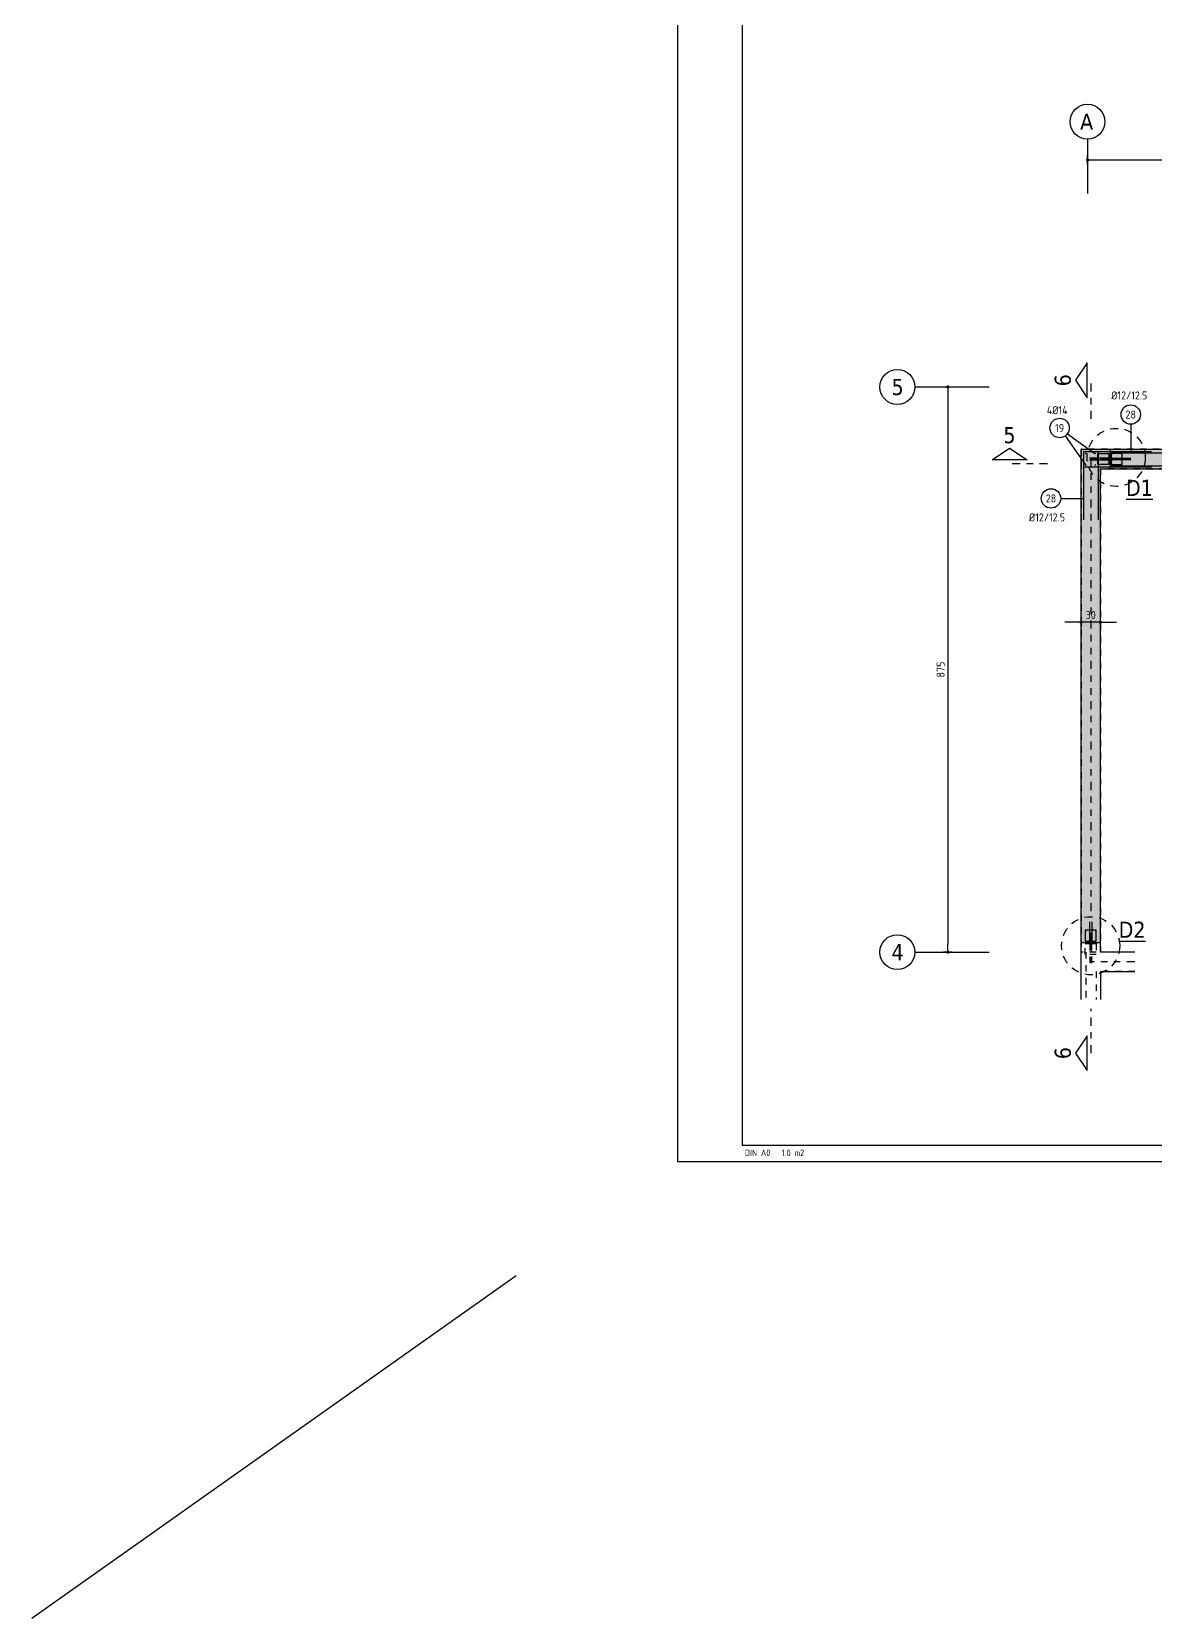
# Model space of a CAD drawing. Extents: x -0.5 to 94.3, y -7.1 to 49.1.
# Drawn here: x -0.5 to 16.9, y -7.07 to 17.49 of the extents above; entities that cross this region are included whole.
import ezdxf
from ezdxf.enums import TextEntityAlignment as Align

# ---------------------------------------------------------------- set-up
doc = ezdxf.new("R2010")
doc.units = 0
doc.header["$LTSCALE"] = 0.5
for name, pattern in [('AUSGEZOGEN', [1000.01, 1000, 0.01]), ('DIVIDE2', [0.625, 0.25, -0.125, 0, -0.125, 0, -0.125]), ('DOT', [0.175, 0.05, -0.125]), ('HIDDEN2', [0.187, 0.125, -0.062]), ('PUNKT', [0.175, 0.05, -0.125]), ('STRICHPUNKT', [1, 0.5, -0.25, 0, -0.25]), ('STRICHPUNKT2', [0.55, 0.25, -0.125, 0.05, -0.125]), ('VERDECKT', [0.375, 0.25, -0.125])]:
    doc.linetypes.add(name, pattern=pattern)
for name, color, linetype in [('1.UG', 7, 'Continuous'), ('ACHSEN', 150, 'Continuous'), ('AFB', 7, 'Continuous'), ('AFU', 7, 'Continuous'), ('BETON', 7, 'Continuous'), ('DETAIL', 7, 'Continuous'), ('DRUEBER', 7, 'Continuous'), ('grau_hell', 7, 'Continuous'), ('grau_mittel', 7, 'Continuous'), ('MASSE', 7, 'Continuous'), ('RAHMEN', 7, 'Continuous'), ('RND', 7, 'Continuous'), ('SCHNITTE', 6, 'STRICHPUNKT'), ('SFP_Achsen', 7, 'Continuous'), ('TEXT', 7, 'Continuous')]:
    doc.layers.add(name, color=color, linetype=linetype)
doc.layers.add('NOPLOT', color=7, linetype='Continuous', plot=False)
doc.styles.add('helv', font='tahoma.ttf')
doc.styles.add('txt', font='isocp.shx')
doc.linetypes.add('AFU_50M', pattern='A,0.45,["/",Standard,S=0.2,R=0,X=-0.01,Y=-0.1],0.07,["/",Standard,S=0.2,R=0,X=-0.01,Y=-0.1],0.45', length=0.97)
doc.dimstyles.new('DOT_I', dxfattribs={"dimscale": 0.5, "dimtxt": 0.25, "dimasz": 0.25, "dimexe": 0.1, "dimexo": 0.3, "dimgap": 0.1, "dimtad": 1, "dimdec": 3, "dimzin": 3, "dimtxsty": 'txt', "dimblk": 'DOT', "dimblk1": 'DOT', "dimblk2": 'DOT', "dimsah": 1, "dimcen": 0.1, "dimse1": 1, "dimse2": 1, "dimazin": 0, "dimtfac": 1, "dimtdec": 4, "dimtix": 1, "dimtmove": 2, "dimatfit": 3, "dimfxl": 0, "dimtvp": 1, "dimtolj": 1, "dimtzin": 0, "dimarcsym": 0})

# ---------------------------------------------------------------- blocks, each defined once
blk = doc.blocks.new('DOT')
at = {"layer": 'MASSE', "color": 7, "linetype": 'Continuous'}
for p, q in [((0, 0), (-1, 0)), ((0, 0.54), (0, -0.54))]:
    blk.add_line(p, q, dxfattribs=at)
at = {"layer": 'MASSE', "color": 7, "linetype": 'Continuous', "const_width": 0.2}
blk.add_lwpolyline([(-0.1, 0, 1), (0.1, 0, 1)], format="xyb", close=True, dxfattribs=at)
blk = doc.blocks.new('*D12')
at = {"layer": 'DEFPOINTS', "color": 0, "linetype": 'AUSGEZOGEN', "transparency": 16777216}
for p in [(15.846, 15.504), (19.596, 15.504), (19.596, 15.504)]:
    blk.add_point(p, dxfattribs=at)
at = {"layer": 'MASSE', "color": 0, "linetype": 'AUSGEZOGEN', "lineweight": -2, "transparency": 16777216}
blk.add_line((15.971, 15.504), (19.471, 15.504), dxfattribs=at)
at = {"layer": 'MASSE', "color": 0, "linetype": 'AUSGEZOGEN', "lineweight": -2, "transparency": 16777216, "xscale": 0.125, "yscale": 0.125, "zscale": 0.125, "rotation": 180}
blk.add_blockref('DOT', (15.846, 15.504), dxfattribs=at)
at = {"layer": 'MASSE', "color": 0, "linetype": 'AUSGEZOGEN', "lineweight": -2, "transparency": 16777216, "xscale": 0.125, "yscale": 0.125, "zscale": 0.125}
blk.add_blockref('DOT', (19.596, 15.504), dxfattribs=at)
at = {"layer": 'MASSE', "color": 0, "linetype": 'AUSGEZOGEN', "transparency": 16777216, "insert": (17.721, 15.617), "char_height": 0.125, "attachment_point": 5, "style": 'txt'}
blk.add_mtext('\\A1;375', dxfattribs=at)
blk = doc.blocks.new('*D16')
at = {"layer": 'DEFPOINTS', "color": 0, "linetype": 'AUSGEZOGEN', "transparency": 16777216}
for p in [(15.746, 8.346), (15.746, 8.346), (16.046, 8.346)]:
    blk.add_point(p, dxfattribs=at)
at = {"layer": 'MASSE', "color": 0, "linetype": 'AUSGEZOGEN', "lineweight": -2, "transparency": 16777216}
for p, q in [((15.621, 8.346), (15.496, 8.346)), ((16.046, 8.346), (15.746, 8.346)), ((16.171, 8.346), (16.296, 8.346))]:
    blk.add_line(p, q, dxfattribs=at)
at = {"layer": 'MASSE', "color": 0, "linetype": 'AUSGEZOGEN', "lineweight": -2, "transparency": 16777216, "xscale": 0.125, "yscale": 0.125, "zscale": 0.125}
blk.add_blockref('DOT', (15.746, 8.346), dxfattribs=at)
at = {"layer": 'MASSE', "color": 0, "linetype": 'AUSGEZOGEN', "lineweight": -2, "transparency": 16777216, "xscale": 0.125, "yscale": 0.125, "zscale": 0.125, "rotation": 180}
blk.add_blockref('DOT', (16.046, 8.346), dxfattribs=at)
at = {"layer": 'MASSE', "color": 0, "linetype": 'AUSGEZOGEN', "transparency": 16777216, "insert": (15.896, 8.458), "char_height": 0.125, "attachment_point": 5, "style": 'txt'}
blk.add_mtext('\\A1;30', dxfattribs=at)
blk = doc.blocks.new('SCHN-1')
at = {"layer": 'SCHNITTE', "color": 5, "linetype": 'Continuous'}
blk.add_lwpolyline([(0.54, 0.125), (0, 0.485), (-0.54, 0.125)], close=True, dxfattribs=at)
at = {"layer": 'SCHNITTE', "color": 6, "linetype": 'Continuous', "style": 'helv'}
blk.add_attdef('SCHN-1', text='', height=0.5, dxfattribs=at).set_placement((0, 0.635), align=Align.CENTER)
blk = doc.blocks.new('*D52')
at = {"layer": 'DEFPOINTS', "color": 0, "linetype": 'AUSGEZOGEN', "transparency": 16777216}
for p in [(13.683, 11.989), (13.683, 3.239), (13.683, 3.239)]:
    blk.add_point(p, dxfattribs=at)
at = {"layer": 'MASSE', "color": 0, "linetype": 'AUSGEZOGEN', "lineweight": -2, "transparency": 16777216}
blk.add_line((13.683, 11.864), (13.683, 3.364), dxfattribs=at)
at = {"layer": 'MASSE', "color": 0, "linetype": 'AUSGEZOGEN', "lineweight": -2, "transparency": 16777216, "xscale": 0.125, "yscale": 0.125, "zscale": 0.125}
for p, rotation in [((13.683, 11.989), 90), ((13.683, 3.239), 270)]:
    blk.add_blockref('DOT', p, dxfattribs=dict(at, rotation=rotation))
at = {"layer": 'MASSE', "color": 0, "linetype": 'AUSGEZOGEN', "transparency": 16777216, "insert": (13.571, 7.614), "char_height": 0.125, "attachment_point": 5, "rotation": 90, "style": 'txt'}
blk.add_mtext('\\A1;875', dxfattribs=at)
blk = doc.blocks.new('RND_HIN')
at = {"layer": 'RND', "color": 7, "linetype": 'Continuous'}
blk.add_circle((0, 0), 0.3, dxfattribs=at)
at = {"layer": 'RND', "color": 7, "linetype": 'Continuous', "style": 'txt'}
blk.add_attdef('POSI', text='', height=0.25, dxfattribs=at).set_placement((0, 0), align=Align.MIDDLE)
blk = doc.blocks.new('DINA0')
at = {"layer": 'NOPLOT', "color": 191, "linetype": 'AUSGEZOGEN'}
blk.add_line((-20, -14.146), (-5, -3.537), dxfattribs=at)
at = {"layer": 'RAHMEN'}
for p, q in [((0, 84.1), (0, 0)), ((0, 0), (118.9, 0))]:
    blk.add_line(p, q, dxfattribs=at)
at = {"layer": 'RAHMEN', "color": 5}
for p, q in [((2, 83.6), (2, 0.5)), ((2, 0.5), (118.4, 0.5))]:
    blk.add_line(p, q, dxfattribs=at)
at = {"layer": 'RAHMEN', "color": 7, "style": 'txt'}
blk.add_text('DIN A0   1.0 m2', height=0.2, dxfattribs=at).set_placement((2.083, 0.164))

msp = doc.modelspace()

# ---------------------------------------------------------------- linework, layer by layer
at = {"layer": '1.UG', "color": 7, "linetype": 'PUNKT'}
for p, q in [((16.5783, 3.2391), (15.7458, 3.2391)), ((15.8208, 3.2391), (15.8208, 2.5052)), ((16.5783, 2.9391), (15.9808, 2.9391)), ((15.9808, 2.9391), (15.9808, 2.5052)), ((16.0458, 2.9391), (16.0458, 2.5052))]:
    msp.add_line(p, q, dxfattribs=at)
at = {"layer": 'ACHSEN', "color": 140, "linetype": 'AUSGEZOGEN'}
for p, q in [((15.8458, 15.825), (15.8458, 14.9851)), ((13.1724, 11.9891), (14.3229, 11.9891)), ((13.1724, 3.2391), (14.3229, 3.2391))]:
    msp.add_line(p, q, dxfattribs=at)
at = {"layer": 'AFB', "color": 102, "linetype": 'DIVIDE2'}
for p in [(15.8958, 3.1587), (16.5783, 3.0891)]:
    msp.add_line(p, (15.8958, 3.0891), dxfattribs=at)
at = {"layer": 'AFU', "color": 1, "linetype": 'AUSGEZOGEN'}
for p, q in [((16.3458, 10.8741), (16.0458, 10.8741)), ((15.8958, 3.5391), (15.8958, 3.2391))]:
    msp.add_line(p, q, dxfattribs=at)
at = {"layer": 'AFU', "color": 8, "linetype": 'AFU_50M'}
for p, q in [((16.1958, 11.0241), (16.1958, 10.7241)), ((15.7458, 3.3891), (16.0458, 3.3891)), ((15.7458, 3.3891), (16.0458, 3.3891)), ((15.7458, 3.3891), (16.0458, 3.3891))]:
    msp.add_line(p, q, dxfattribs=at)
at = {"layer": 'BETON', "color": 6, "linetype": 'AUSGEZOGEN'}
for q in [(16.5783, 2.9391), (16.0458, 2.5052)]:
    msp.add_line((16.0458, 2.9391), q, dxfattribs=at)
at = {"layer": 'BETON', "color": 6, "linetype": 'AUSGEZOGEN', "lineweight": -2}
for points in [[(15.7458, 11.0241), (18.9558, 11.0241)], [(15.7458, 2.5052), (15.7458, 11.0241)], [(16.5783, 3.2391), (16.0458, 3.2391), (16.0458, 10.7241)], [(16.0458, 10.7241), (19.4708, 10.7241), (19.4708, 10.1538)]]:
    msp.add_lwpolyline(points, dxfattribs=at)
at = {"layer": 'DETAIL', "color": 102, "linetype": 'VERDECKT'}
for centre in [(16.2907, 10.8985), (15.8958, 3.3382)]:
    msp.add_circle(centre, 0.45, dxfattribs=at)
at = {"layer": 'DRUEBER', "color": 7, "linetype": 'DOT'}
for p, q in [((18.9558, 11.0241), (15.7458, 11.0241)), ((15.7458, 11.0241), (15.7458, 3.2391)), ((19.2558, 10.7241), (16.0458, 10.7241)), ((16.0458, 10.7241), (16.0458, 3.2391))]:
    msp.add_line(p, q, dxfattribs=at)
at = {"layer": 'grau_hell', "color": 9}
msp.add_solid([(16.1958, 10.7241), (16.1958, 11.0241), (19.7208, 10.7241), (18.9558, 11.0241)], dxfattribs=at)
at = {"layer": 'grau_mittel', "color": 61}
for points in [[(16.0458, 3.3891), (15.7458, 3.3891), (16.0458, 10.7241), (15.7458, 11.0241)], [(16.0458, 10.7241), (15.7458, 11.0241), (16.1958, 10.7241), (16.1958, 11.0241)]]:
    msp.add_solid(points, dxfattribs=at)
at = {"layer": 'NOPLOT', "color": 191, "linetype": 'DIVIDE2'}
for p, q in [((15.8958, 10.8741), (15.8958, 3.8692)), ((16.0233, 10.8741), (15.8958, 10.8741))]:
    msp.add_line(p, q, dxfattribs=at)
at = {"layer": 'RND', "color": 102, "linetype": 'AUSGEZOGEN'}
for p, q in [((16.5154, 11.4118), (16.5154, 10.9841)), ((15.501, 11.2311), (15.8169, 10.7845)), ((15.536, 11.2658), (15.9611, 10.9596)), ((15.4307, 10.2633), (15.7858, 10.2633))]:
    msp.add_line(p, q, dxfattribs=at)
at = {"layer": 'RND', "color": 1, "linetype": 'AUSGEZOGEN'}
for points in [[(16.8358, 10.9841), (15.7858, 10.9841), (15.7858, 10.7541), (16.8358, 10.7541)], [(16.0158, 9.9341), (16.0158, 10.9841), (15.7858, 10.9841), (15.7858, 9.9341)], [(16.1958, 10.9691), (19.5458, 10.9691)], [(16.1958, 10.7691), (19.5458, 10.7691)]]:
    msp.add_lwpolyline(points, dxfattribs=at)
at = {"layer": 'RND', "color": 7, "linetype": 'AUSGEZOGEN'}
for points, const_width in [([(15.8143, 10.9596, 1), (15.8268, 10.9596, 1)], 0.0125), ([(15.9611, 10.9596, 1), (15.9736, 10.9596, 1)], 0.0125), ([(16.0206, 10.9498, -1), (16.0206, 10.9438, -1)], 0.006), ([(16.0206, 10.7984, 1), (16.0206, 10.8044, 1)], 0.006), ([(16.1647, 10.9498, -1), (16.1647, 10.9438, -1)], 0.006), ([(16.1647, 10.903, -1), (16.1647, 10.897, -1)], 0.006), ([(16.1647, 10.8452, 1), (16.1647, 10.8512, 1)], 0.006), ([(16.1647, 10.7984, 1), (16.1647, 10.8044, 1)], 0.006), ([(16.2269, 10.9498, 1), (16.2269, 10.9438, 1)], 0.006), ([(16.2269, 10.903, 1), (16.2269, 10.897, 1)], 0.006), ([(16.2269, 10.8452, -1), (16.2269, 10.8512, -1)], 0.006), ([(16.2269, 10.7984, -1), (16.2269, 10.8044, -1)], 0.006), ([(16.371, 10.9498, 1), (16.371, 10.9438, 1)], 0.006), ([(16.371, 10.7984, -1), (16.371, 10.8044, -1)], 0.006), ([(15.8143, 10.7794, 1), (15.8268, 10.7794, 1)], 0.0125), ([(15.9611, 10.7794, 1), (15.9736, 10.7794, 1)], 0.0125), ([(15.8201, 3.5643, 1), (15.8261, 3.5643, 1)], 0.006), ([(15.9715, 3.5643, -1), (15.9655, 3.5643, -1)], 0.006), ([(15.8201, 3.4202, 1), (15.8261, 3.4202, 1)], 0.006), ([(15.8669, 3.4202, 1), (15.8729, 3.4202, 1)], 0.006), ([(15.9247, 3.4202, -1), (15.9187, 3.4202, -1)], 0.006), ([(15.9715, 3.4202, -1), (15.9655, 3.4202, -1)], 0.006)]:
    msp.add_lwpolyline(points, format="xyb", close=True, dxfattribs=dict(at, const_width=const_width))
for points in [[(15.8774, 10.8591), (16.1774, 10.8591), (16.1774, 10.7891), (16.0074, 10.7891), (16.0074, 10.9591), (16.1774, 10.9591), (16.1774, 10.8891), (15.8774, 10.8891)], [(16.5142, 10.8591), (16.2142, 10.8591), (16.2142, 10.7891), (16.3842, 10.7891), (16.3842, 10.9591), (16.2142, 10.9591), (16.2142, 10.8891), (16.5142, 10.8891)], [(15.9108, 3.7075), (15.9108, 3.4075), (15.9808, 3.4075), (15.9808, 3.5775), (15.8108, 3.5775), (15.8108, 3.4075), (15.8808, 3.4075), (15.8808, 3.7075)]]:
    msp.add_lwpolyline(points, dxfattribs=at)
at = {"layer": 'RND', "color": 7, "linetype": 'HIDDEN2'}
msp.add_lwpolyline([(15.9108, 3.0707), (15.9108, 3.3707), (15.9808, 3.3707), (15.9808, 3.2007), (15.8108, 3.2007), (15.8108, 3.3707), (15.8808, 3.3707), (15.8808, 3.0707)], dxfattribs=at)
at = {"layer": 'SCHNITTE', "color": 5, "linetype": 'STRICHPUNKT2'}
for p, q in [((15.9049, 11.4948), (15.9049, 12.0928)), ((15.2276, 10.8007), (14.6407, 10.8007)), ((15.9049, 1.6756), (15.9049, 2.3622))]:
    msp.add_line(p, q, dxfattribs=at)
at = {"layer": 'SFP_Achsen', "color": 7, "linetype": 'AUSGEZOGEN'}
for centre in [(15.8458, 16.0954), (12.902, 11.9891), (12.902, 3.2391)]:
    msp.add_circle(centre, 0.2705, dxfattribs=at)

# ---------------------------------------------------------------- block references
at = {"layer": 'RAHMEN', "color": 5, "linetype": 'AUSGEZOGEN', "xscale": 0.5, "yscale": 0.5, "zscale": 0.5}
msp.add_blockref('DINA0', (9.5, 0), dxfattribs=at)
at = {"layer": 'RND', "color": 7, "linetype": 'AUSGEZOGEN', "xscale": 0.5, "yscale": 0.5, "zscale": 0.5}
for p, values in [((16.5154, 11.5618), {'POSI': '28'}), ((15.4143, 11.3535), {'POSI': '19'}), ((15.2807, 10.2633), {'POSI': '28'})]:
    msp.add_blockref('RND_HIN', p, dxfattribs=at).add_auto_attribs(values)
at = {"layer": 'SCHNITTE', "color": 5, "linetype": 'STRICHPUNKT2', "xscale": 0.5, "yscale": 0.5, "zscale": 0.5, "rotation": 90}
for p in [(15.9049, 12.0928), (15.9049, 1.6756)]:
    msp.add_blockref('SCHN-1', p, dxfattribs=at).add_auto_attribs({'SCHN-1': '6'})
at = {"layer": 'SCHNITTE', "color": 5, "linetype": 'STRICHPUNKT2'}
ref = msp.add_blockref('SCHN-1', (14.6407, 10.8007), dxfattribs=dict(at, xscale=-0.5, yscale=0.5, zscale=0.5))
ref.add_attrib('SCHN-1', '5', dxfattribs={"color": 6, "linetype": 'Continuous', "height": 0.25, "style": 'helv'}).set_placement((14.6375, 11.1183), align=Align.CENTER)

# ---------------------------------------------------------------- texts
at = {"layer": 'SFP_Achsen', "color": 6, "linetype": 'AUSGEZOGEN', "style": 'helv'}
for s, p in [('A', (15.7317, 15.9711)), ('5', (12.8114, 11.8629)), ('4', (12.8114, 3.1129))]:
    msp.add_text(s, height=0.25, dxfattribs=at).set_placement(p)
at = {"layer": 'TEXT', "color": 7, "linetype": 'AUSGEZOGEN', "style": 'txt'}
for s, p in [('%%C12/12.5', (16.2125, 11.795)), ('4%%C14', (15.2159, 11.5673)), ('%%C12/12.5', (14.9397, 9.9069))]:
    msp.add_text(s, height=0.125, dxfattribs=at).set_placement(p)
at = {"layer": 'TEXT', "color": 6, "linetype": 'AUSGEZOGEN', "style": 'helv'}
for s, p in [('%%UD1', (16.4419, 10.3015)), ('%%UD2', (16.3286, 3.4613))]:
    msp.add_text(s, height=0.25, dxfattribs=at).set_placement(p)

# ---------------------------------------------------------------- dimensions: what is measured, and where the dimension line sits
at = {"layer": 'MASSE', "color": 7, "linetype": 'AUSGEZOGEN'}
for base, p1, p2, picture, middle in [((19.5958, 15.5045), (15.8458, 15.5045), (19.5958, 15.5045), '*D12', (17.7208, 15.617)), ((15.7458, 8.3459), (16.0458, 8.3459), (15.7458, 8.3459), '*D16', (15.8958, 8.4584))]:
    dim = msp.add_linear_dim(base=base, p1=p1, p2=p2, dimstyle='DOT_I', override={"dimdec": 0, "dimlfac": 100}, dxfattribs=at)
    dim.commit()
    dim.dimension.update_dxf_attribs({"geometry": picture, "text_midpoint": middle})
dim = msp.add_linear_dim(base=(13.6834, 3.2391), p1=(13.6834, 11.9891), p2=(13.6834, 3.2391), angle=90, dimstyle='DOT_I', override={"dimdec": 0, "dimlfac": 100, "dimadec": 3}, dxfattribs=at)
dim.commit()
dim.dimension.update_dxf_attribs({"geometry": '*D52', "text_midpoint": (13.5709, 7.6141)})

doc.saveas('drawing.dxf')
